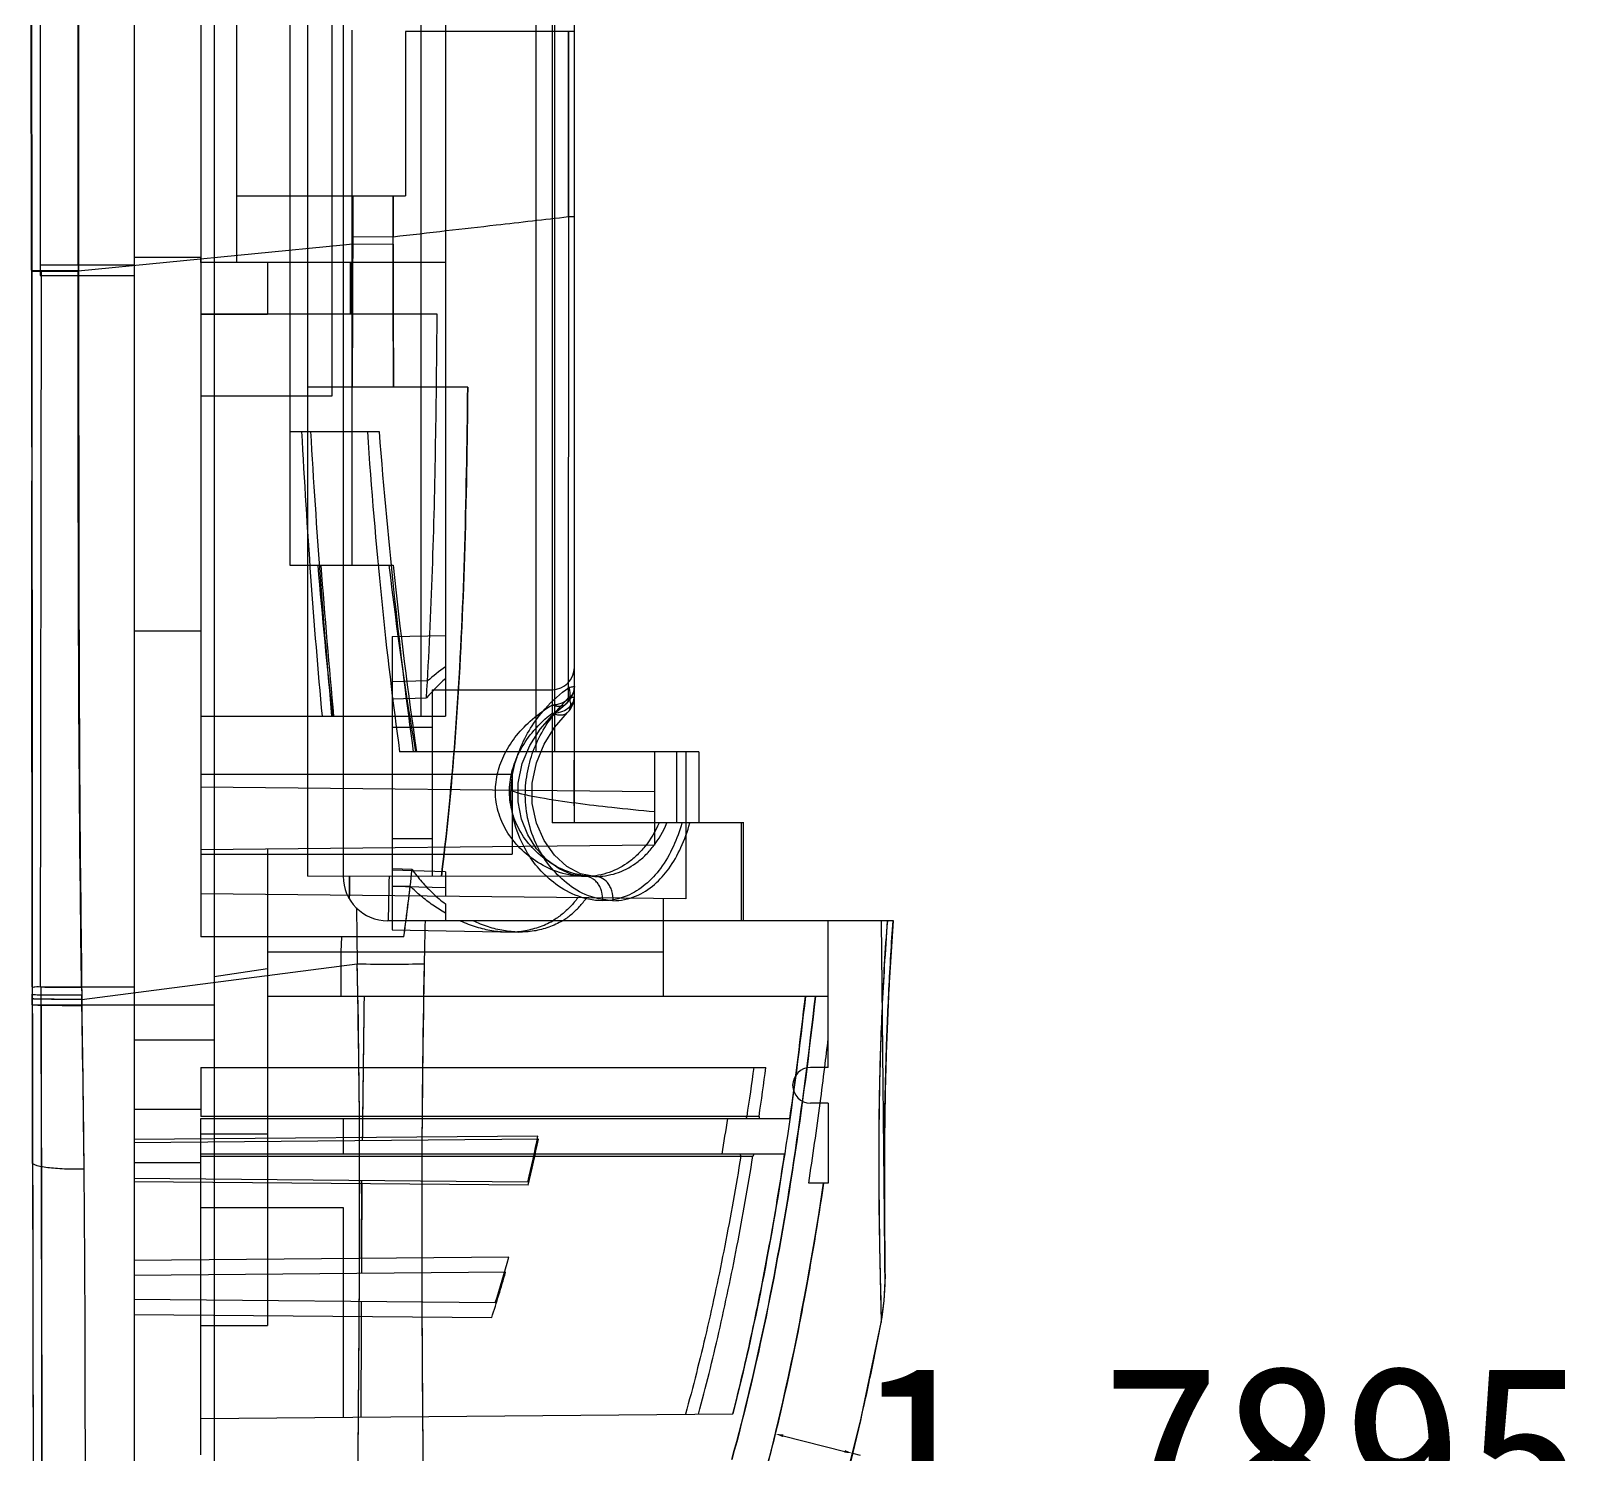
# Model space of a CAD drawing. Header units: inches. Extents: x 67 to 1213, y 469 to 1118.
# Drawn here: x 180.01 to 215.11, y 852.98 to 885 of the extents above; entities that cross this region are included whole.
import ezdxf

# ---------------------------------------------------------------- set-up
doc = ezdxf.new("R2010")
doc.units = ezdxf.units.IN
doc.header["$MEASUREMENT"] = 0
doc.styles.get("Standard").update_dxf_attribs({"font": '', "height": 4})
doc.styles.get('Standard').set_extended_font_data('SimSun')
doc.dimstyles.get("Standard").update_dxf_attribs({"dimtxt": 0.18, "dimasz": 0.18, "dimexe": 0.18, "dimexo": 0.0625, "dimgap": 0.09, "dimtad": 0, "dimtih": 1, "dimtoh": 1, "dimdec": 4, "dimzin": 0, "dimdsep": 46, "dimtxsty": 'Standard', "dimcen": 0.09, "dimadec": 0, "dimazin": 0, "dimtfac": 1, "dimtdec": 4, "dimtofl": 0, "dimtmove": 0, "dimatfit": 3, "dimfxl": 0, "dimtolj": 1, "dimtzin": 0, "dimarcsym": 0})

# ---------------------------------------------------------------- blocks, each defined once
blk = doc.blocks.new('*D39')
at = {"color": 0, "lineweight": -2}
for p, q in [((196.759, 853.513), (196.788, 853.627)), ((196.919, 853.408), (198.305, 853.058)), ((198.479, 853.014), (198.654, 852.97)), ((198.494, 853.074), (198.523, 853.188))]:
    blk.add_line(p, q, dxfattribs=at)
at = {"color": 0}
for points in [[(196.926, 853.437), (196.911, 853.379), (196.744, 853.453)], [(198.312, 853.087), (198.297, 853.029), (198.479, 853.014)]]:
    blk.add_solid(points, dxfattribs=at)
at = {"layer": 'Defpoints', "color": 0}
for p in [(196.744, 853.452), (198.479, 853.014), (198.479, 853.014)]:
    blk.add_point(p, dxfattribs=at)
at = {"color": 0, "insert": (206.777, 852.97), "char_height": 4, "attachment_point": 5}
blk.add_mtext('\\A1;1.7895', dxfattribs=at)

msp = doc.modelspace()

# ---------------------------------------------------------------- linework, layer by layer
at = {"color": 7, "linetype": 'Continuous'}
for p, q in [((187.02558, 948.72861), (187.02558, 865.99023)), ((182.32552, 947.79487), (182.32552, 836.78559)), ((184.12552, 947.08924), (184.12552, 837.49161)), ((192.22552, 867.19023), (192.22552, 916.99023)), ((191.36126, 915.39023), (191.36126, 868.79023)), ((191.72552, 915.39023), (191.72552, 867.19023)), ((191.77917, 915.39023), (191.77917, 868.79023)), ((188.78244, 869.59023), (188.78244, 914.59023)), ((185.82552, 910.79023), (185.82552, 872.99023)), ((183.82552, 892.93263), (183.82552, 864.63139)), ((186.22087, 892.95771), (186.22087, 876.79023)), ((180.01427, 879.61876), (180.00968, 892.29023)), ((180.028, 879.60617), (180.02444, 892.29023)), ((180.21016, 892.29024), (180.21444, 879.50219)), ((181.06578, 879.73523), (181.06137, 892.29023)), ((181.07161, 892.29023), (181.0756, 879.60326)), ((184.62552, 891.83945), (184.62552, 879.79023)), ((186.76915, 891.817), (186.76915, 876.79023)), ((189.32552, 891.79023), (189.32552, 869.59023)), ((187.22552, 872.99023), (187.22552, 885.01931)), ((188.42552, 884.99023), (188.42552, 881.29023)), ((192.22552, 884.99023), (188.42552, 884.99023)), ((192.0924, 884.99023), (192.0924, 880.82524)), ((184.62552, 881.29023), (188.42552, 881.29023)), ((187.24417, 881.29023), (187.2411, 880.37656)), ((187.2411, 880.37656), (187.24417, 881.29023)), ((192.09318, 870.00816), (192.10304, 880.82525)), ((187.24111, 880.37639), (187.24059, 880.21182)), ((187.24107, 880.37639), (188.15198, 880.37346)), ((188.15181, 880.20889), (188.15198, 880.37346)), ((187.02557, 880.18305), (181.06546, 879.60231)), ((183.82552, 879.90965), (182.32552, 879.90965)), ((183.82552, 879.79023), (183.82552, 879.90965)), ((187.02556, 880.1907), (187.24059, 880.21165)), ((187.24059, 880.21182), (188.15181, 880.20889)), ((180.01303, 879.73452), (180.03414, 863.33817)), ((180.01313, 879.60159), (181.06551, 879.6023)), ((180.028, 879.60617), (180.01541, 879.61875)), ((182.32552, 879.73468), (180.21407, 879.73468)), ((180.23256, 879.61892), (180.21422, 863.50258)), ((181.0657, 879.73523), (181.06525, 879.61947)), ((181.06545, 879.61948), (181.06546, 879.6023)), ((189.32552, 879.79023), (183.82552, 879.79023)), ((185.32558, 879.79023), (185.32559, 878.63139)), ((180.21446, 879.50219), (182.32552, 879.50219)), ((183.82552, 878.63142), (184.12555, 878.63142)), ((189.14068, 878.63139), (183.82552, 878.63139)), ((184.12593, 878.6314), (185.32557, 878.63139)), ((186.76915, 876.79023), (183.82552, 876.79023)), ((186.22552, 876.99023), (186.22552, 865.99023)), ((189.82649, 876.99023), (186.22552, 876.99023)), ((185.82552, 875.99023), (187.83271, 875.99023)), ((180.01771, 874.09005), (180.04721, 855.75065)), ((185.82552, 872.99023), (188.1486, 872.99023)), ((182.32552, 871.50802), (183.82552, 871.50802)), ((188.12552, 871.38649), (189.32552, 871.40744)), ((188.12552, 871.38649), (188.12552, 864.78548)), ((188.92231, 870.3843), (188.12552, 870.36425)), ((189.02552, 870.18599), (189.02552, 865.98599)), ((189.02552, 870.18599), (191.72552, 870.18599)), ((188.12552, 869.98313), (188.90025, 870.00644)), ((183.82552, 869.59023), (189.32552, 869.59023)), ((189.02552, 869.33599), (188.12552, 869.33599)), ((195.02552, 868.79023), (188.29514, 868.79023)), ((192.2255, 868.73925), (192.22549, 868.79002)), ((194.02552, 868.79023), (194.02552, 866.69232)), ((194.52552, 868.79023), (194.52552, 867.19023)), ((194.73474, 868.79023), (194.73474, 865.48071)), ((195.02552, 868.79023), (195.02552, 867.19023)), ((183.82552, 868.29023), (190.82552, 868.29023)), ((194.02552, 867.88813), (183.82552, 867.99495)), ((190.82552, 868.29023), (190.82552, 866.49023)), ((196.02552, 867.19023), (191.72551, 867.19023)), ((195.98138, 864.98971), (195.98138, 867.19062)), ((196.02552, 864.99023), (196.02552, 867.20466)), ((194.02552, 866.69232), (183.82552, 866.5855)), ((185.32552, 866.60121), (185.32552, 855.89023)), ((189.02552, 866.83599), (188.12552, 866.83599)), ((183.82552, 866.49023), (190.82552, 866.49023)), ((192.68681, 865.98599), (186.22552, 865.99023)), ((188.57623, 866.14253), (188.12552, 866.15612)), ((189.32552, 866.0929), (188.12552, 866.12801)), ((189.32552, 866.0929), (189.32552, 865.53735)), ((194.73474, 865.48071), (183.82552, 865.59495)), ((188.12552, 865.7786), (188.53376, 865.76832)), ((189.32552, 865.73175), (188.12552, 865.7614)), ((187.32184, 865.27978), (187.34391, 864.02313)), ((189.32552, 865.37036), (189.32552, 864.99023)), ((194.22552, 865.48604), (194.22552, 863.29023)), ((199.3995, 864.99023), (188.02558, 864.99023)), ((197.93474, 861.69023), (197.93474, 864.99023)), ((199.21231, 856.89392), (199.13473, 864.99023)), ((199.30603, 863.47906), (199.4024, 864.99023)), ((188.39067, 864.63139), (183.82552, 864.63139)), ((186.98263, 864.2902), (186.99349, 864.6314)), ((186.98263, 864.29017), (186.99345, 864.63139)), ((188.12552, 864.78548), (190.96948, 864.73584)), ((185.32558, 864.28959), (194.22552, 864.29003)), ((186.98263, 863.29023), (186.98263, 864.2901)), ((181.14662, 863.2222), (187.34391, 864.02313)), ((184.12554, 863.73556), (185.32564, 863.91984)), ((180.03321, 863.50212), (180.03348, 863.3382)), ((180.23256, 863.50258), (182.32552, 863.50258)), ((180.23395, 863.0976), (180.23303, 863.50258)), ((181.1427, 863.49063), (181.14508, 863.3265)), ((199.24426, 862.05404), (199.30653, 863.53712)), ((180.03347, 863.3382), (180.03368, 863.23387)), ((180.03404, 863.0969), (184.12552, 863.10023)), ((180.03457, 863.0969), (180.03413, 863.3382)), ((180.0386, 863.32585), (180.03414, 863.33818)), ((181.14508, 863.3265), (181.14931, 863.08085)), ((181.14835, 863.22236), (181.14706, 863.31407)), ((197.93474, 863.29023), (185.32559, 863.29023)), ((184.12552, 862.30443), (182.32552, 862.30443)), ((199.21121, 860.75075), (199.24575, 862.16535)), ((183.82552, 861.69361), (183.82552, 860.59163)), ((183.82552, 861.69361), (196.53399, 861.69361)), ((197.93474, 861.69023), (197.53474, 861.69023)), ((183.82552, 860.74441), (182.32552, 860.74441)), ((196.37782, 860.59163), (183.82552, 860.59163)), ((197.93474, 860.89023), (197.53474, 860.89023)), ((197.93474, 860.89023), (197.93474, 859.09023)), ((199.19901, 859.60205), (199.21197, 860.90486)), ((183.82552, 852.98099), (183.82552, 860.54441)), ((183.82552, 860.54441), (197.07231, 860.54441)), ((187.02552, 860.54441), (187.02552, 859.74441)), ((191.40704, 860.14956), (182.32552, 860.0703)), ((191.41592, 860.07689), (182.32552, 859.99756)), ((185.32552, 860.19023), (183.82552, 860.19023)), ((183.82552, 859.54441), (182.32552, 859.54441)), ((196.95419, 859.74441), (183.82552, 859.74441)), ((183.82552, 859.6972), (196.23946, 859.6972)), ((199.1993, 858.63277), (199.1982, 859.78305)), ((191.18045, 859.1152), (182.32552, 859.19248)), ((191.18792, 859.0424), (182.32552, 859.11974)), ((197.93474, 859.09023), (197.49563, 859.09023)), ((197.72866, 858.43342), (197.8304, 859.09023)), ((199.19727, 858.80393), (199.19706, 858.84942)), ((183.82552, 858.54441), (187.02552, 858.54441)), ((187.02552, 858.54441), (187.02552, 853.82739)), ((197.62342, 857.78919), (197.72866, 858.43342)), ((190.74933, 857.42156), (182.32552, 857.34805)), ((190.67962, 857.08694), (182.32552, 857.01403)), ((199.21231, 856.893), (199.21192, 857.01236)), ((190.44705, 856.39935), (182.32552, 856.47023)), ((182.32552, 856.13621), (190.36675, 856.06604)), ((180.04702, 855.8805), (180.06697, 836.54457)), ((183.82552, 855.89023), (185.32552, 855.89023)), ((198.65328, 853.70165), (199.12464, 855.95567)), ((183.82552, 853.79947), (195.79088, 853.90389)), ((198.11264, 851.5654), (198.65581, 853.71265))]:
    msp.add_line(p, q, dxfattribs=at)
for points in [[(192.45357, 865.986), (192.16292, 866.03221), (191.88046, 866.15776), (191.6152, 866.35232), (191.37679, 866.60919), (191.17916, 866.91964), (191.03602, 867.27398), (190.95986, 867.66188), (190.96237, 868.08835), (191.05462, 868.52498), (191.22612, 868.93435), (191.45539, 869.29633), (191.72433, 869.60454), (192.01844, 869.85435)], [(192.67903, 865.98601), (192.36442, 866.04679), (192.05929, 866.21147), (191.77955, 866.46565), (191.54367, 866.79602), (191.37085, 867.18777), (191.27818, 867.62507), (191.2786, 868.08796), (191.37254, 868.54221), (191.54485, 868.96199), (191.78075, 869.33973), (192.07212, 869.67123)], [(196.56954, 852.75883), (196.64026, 853.03422), (196.70988, 853.3122), (196.77838, 853.59273), (196.84575, 853.87577), (196.91198, 854.16129), (196.97706, 854.44924), (197.04102, 854.73966), (197.10386, 855.03262), (197.16563, 855.32813), (197.22633, 855.62625), (197.28599, 855.92702), (197.34463, 856.23046), (197.40228, 856.53661), (197.45896, 856.84552), (197.51469, 857.15721), (197.62342, 857.78919)], [(199.12464, 855.95565), (199.19246, 856.44279), (199.21231, 856.89392)]]:
    msp.add_lwpolyline(points, dxfattribs=at)
for centre, radius, start, end in [((192.50606, 866.84475), 4.79564, 131.54537, 138.754726), ((192.30787, 866.47387), 5.17236, 125.211246, 130.885226), ((191.72552, 870.68599), 0.5, 270, 0), ((191.72552, 870.25956), 0.5, 305.887298, 360), ((191.72552, 870.0316), 0.5, 313.898656, 359.999829), ((188.02558, 865.99023), 1, 180, 270), ((-146.69571, 873.11924), 334.83805, 358.6088677, 358.7800271), ((-152.09013, 873.24301), 340.23391, 358.6100856, 358.7785307), ((126.76099, 872.96337), 62.19041, 352.3006299, 353.7033195), ((128.65215, 872.72651), 60.28452, 352.2828958, 353.3719961), ((-107.19797, 870.32968), 296.12033, 358.7799531, 358.9668238), ((-107.2025, 870.32977), 296.12486, 358.7799599, 358.9668218), ((173.91607, 863.20419), 6.3178, 359.033213, 1.219807), ((-258.71563, 855.34864), 439.93444, 0.5281937, 1.0255052), ((782.33375, 854.27522), 594.90527, 179.13172502, 179.44455602), ((766.63114, 854.46823), 579.2015, 179.12727689, 179.44139263), ((102.5107, 873.95134), 95.50736, 351.930396, 353.5909371), ((97.57741, 874.14055), 101.04904, 352.9225603, 353.2922177), ((96.94406, 874.21711), 101.68699, 352.9237221, 353.2910543), ((115.41682, 872.75691), 81.60429, 351.4265861, 352.2082695), ((114.65225, 872.73513), 82.62283, 351.5483263, 352.3201485), ((197.53474, 861.29023), 0.4, 90, 270), ((103.79807, 873.36396), 94.78009, 352.4375324, 352.9251166), ((103.08614, 873.45539), 95.49786, 352.4393661, 352.9232855), ((113.91307, 871.99337), 84.57266, 351.224185, 352.4561339), ((112.54833, 872.18904), 85.95132, 351.234075, 352.4462628), ((124.2946, 871.59919), 72.23187, 350.5538162, 351.1965293), ((147.52017, 869.22137), 44.81467, 346.967123, 348.320939), ((147.24939, 869.26828), 45.1128, 346.898682, 348.244111), ((158.79679, 866.29869), 33.18691, 342.041146, 343.884671), ((158.16095, 866.50401), 33.83035, 342.621291, 344.42674), ((194.21233, 856.88788), 4.99999, 349.25477, 0.550126), ((926.8421, 853.24705), 739.41742, 179.75369249, 179.95476027), ((929.28214, 853.22698), 741.85748, 179.77875034, 179.9533592)]:
    msp.add_arc(centre, radius, start, end, dxfattribs=at)
for centre, major_axis, ratio, start_param, end_param in [((192.32652, 886.3114), (0, 36.44492), 0.17837875, -4.42526081, -4.23573737), ((192.32652, 892.18245), (0, 43.61183), 0.14906506, -4.33200119, -4.16784306), ((192.32652, 886.3114), (0, 28.59645), 0.17837875, -4.3431296, -4.0529111), ((192.32652, 892.18245), (0, 34.21996), 0.14906506, -4.21949117, -3.95972674), ((192.32652, 888.63261), (0, 36.44492), 0.17837875, -4.26877545, -4.16261154), ((192.32652, 892.29023), (0, 42.87146), 0.15163933, -4.24541875, -4.15438996), ((192.32652, 888.63261), (0, 28.59645), 0.17837875, -4.13360762, -3.9455318), ((192.32652, 892.29023), (0, 33.63903), 0.15163933, -4.10132604, -3.93895931)]:
    msp.add_ellipse(centre, major_axis=major_axis, ratio=ratio, start_param=start_param, end_param=end_param, dxfattribs=at)
for points, knots in [([(192.09318, 880.82525), (192.09297, 881.27663), (192.09256, 882.1908), (192.09201, 883.57913), (192.09172, 884.51607), (192.09161, 884.99023)], [0, 0, 0, 0, 0.32512952, 0.65846526, 1, 1, 1, 1]), ([(188.15201, 881.29023), (188.15183, 881.18796), (188.15161, 880.98382), (188.15246, 880.67818), (188.15219, 880.4748), (188.15198, 880.37331)], [0, 0, 0, 0, 0.33459338, 0.66792654, 1, 1, 1, 1]), ([(188.15198, 880.37331), (188.15219, 880.4748), (188.15246, 880.67818), (188.15161, 880.98382), (188.15183, 881.18796), (188.15201, 881.29023)], [0, 0, 0, 0, 0.3320749, 0.66540824, 1, 1, 1, 1]), ([(188.15198, 880.37331), (188.54971, 880.41904), (189.32139, 880.5074), (190.63518, 880.65752), (191.55116, 880.76259), (192.09318, 880.82525)], [0, 0, 0, 0, 0.30276, 0.58737794, 1, 1, 1, 1]), ([(192.09318, 880.82525), (192.10294, 880.82538), (192.12139, 880.82566), (192.14738, 880.82613), (192.16995, 880.82664), (192.18889, 880.82717), (192.20393, 880.82771), (192.21407, 880.82818), (192.21993, 880.82862), (192.22296, 880.82885), (192.22437, 880.82917), (192.22552, 880.8293), (192.22552, 880.82952)], [0, 0, 0, 0, 0.22099453, 0.4177415, 0.58863928, 0.73208744, 0.84648829, 0.93025137, 0.96015377, 0.98181768, 0.99508192, 1, 1, 1, 1]), ([(187.24051, 880.21182), (187.23932, 879.85619), (187.23696, 879.14263), (187.23281, 878.06876), (187.2298, 877.35053), (187.22811, 876.99023)], [0, 0, 0, 0, 0.33116525, 0.66448106, 1, 1, 1, 1]), ([(187.22818, 876.99023), (187.22977, 877.33648), (187.23268, 878.04089), (187.23691, 879.11476), (187.23932, 879.84237), (187.24059, 880.21182)], [0, 0, 0, 0, 0.3224343, 0.65596459, 1, 1, 1, 1]), ([(188.15165, 880.20902), (188.1519, 879.85809), (188.15246, 879.14951), (188.15367, 878.07658), (188.15431, 877.35458), (188.15462, 876.99023)], [0, 0, 0, 0, 0.32707281, 0.66041411, 1, 1, 1, 1]), ([(188.1548, 876.99023), (188.15448, 877.35458), (188.15382, 878.07658), (188.1525, 879.14951), (188.15191, 879.85809), (188.15165, 880.20902)], [0, 0, 0, 0, 0.33958411, 0.67292516, 1, 1, 1, 1]), ([(181.0756, 879.60326), (180.97483, 879.60339), (180.78115, 879.60365), (180.5108, 879.60423), (180.2877, 879.60471), (180.13214, 879.60553), (180.05324, 879.60568), (180.02787, 879.60617)], [0, 0, 0, 0, 0.2885488, 0.55455339, 0.77411775, 0.92734339, 1, 1, 1, 1]), ([(180.03861, 863.32585), (180.03866, 865.09162), (180.03808, 868.66638), (180.03349, 874.09315), (180.03005, 877.75415), (180.028, 879.60617)], [0, 0, 0, 0, 0.32538118, 0.65872602, 1, 1, 1, 1]), ([(181.14274, 863.49063), (181.10422, 866.17671), (181.06494, 871.54736), (181.06734, 876.918), (181.06551, 879.60231)], [0, 0, 0, 0, 0.50019079, 1, 1, 1, 1]), ([(181.0755, 879.60327), (181.07534, 878.24504), (181.07674, 875.59665), (181.08213, 871.62272), (181.09919, 867.55112), (181.12884, 864.7698), (181.14706, 863.31401)], [0, 0, 0, 0, 0.25014218, 0.48774664, 0.73186899, 1, 1, 1, 1]), ([(184.12558, 879.79023), (184.12678, 879.66304), (184.12518, 879.40707), (184.12551, 879.0208), (184.12682, 878.76171), (184.12593, 878.6314)], [0, 0, 0, 0, 0.32929247, 0.66264224, 1, 1, 1, 1]), ([(187.19404, 879.79023), (187.19369, 879.66205), (187.19313, 879.40512), (187.19229, 879.01884), (187.19139, 878.76074), (187.1913, 878.63139)], [0, 0, 0, 0, 0.33182156, 0.66515335, 1, 1, 1, 1]), ([(187.1913, 878.63139), (187.19139, 878.76056), (187.19381, 879.01848), (187.19162, 879.40476), (187.19368, 879.66187), (187.19404, 879.79023)], [0, 0, 0, 0, 0.33438256, 0.66770955, 1, 1, 1, 1]), ([(188.90025, 870.00644), (188.95787, 870.96097), (189.04431, 872.87335), (189.11187, 875.74907), (189.13221, 877.6691), (189.14068, 878.63139)], [0, 0, 0, 0, 0.33245527, 0.66544026, 1, 1, 1, 1]), ([(189.8265, 876.99023), (189.81385, 875.7184), (189.77446, 873.24362), (189.60469, 869.5731), (189.38411, 867.17989), (189.2356, 865.99023)], [0, 0, 0, 0, 0.34620991, 0.67365897, 1, 1, 1, 1]), ([(189.23561, 865.99023), (189.38318, 867.17238), (189.60367, 869.55954), (189.77421, 873.23003), (189.81375, 875.71238), (189.82647, 876.99023)], [0, 0, 0, 0, 0.32427998, 0.65215213, 1, 1, 1, 1]), ([(180.03292, 863.50212), (180.03138, 864.7548), (180.02883, 867.27246), (180.02419, 871.06735), (180.0214, 873.60956), (180.02005, 874.8868)], [0, 0, 0, 0, 0.33009813, 0.66343158, 1, 1, 1, 1]), ([(192.86094, 865.44141), (192.65044, 865.44078), (192.24843, 865.5305), (191.76, 865.82663), (191.37837, 866.193), (191.06593, 866.6624), (190.84592, 867.20758), (190.77976, 867.80208), (190.82876, 868.34902), (190.99053, 868.85903), (191.23185, 869.33527), (191.59151, 869.81203), (191.90643, 870.09926), (192.10274, 870.23696)], [0, 0, 0, 0, 0.10025187, 0.19007351, 0.26947807, 0.35022802, 0.4571321, 0.54591807, 0.63267553, 0.71675526, 0.79917556, 0.88579858, 1, 1, 1, 1]), ([(192.10275, 870.23696), (192.11259, 870.20247), (192.12569, 870.13256), (192.12373, 870.00138), (192.06709, 869.87919), (191.96425, 869.82068), (191.88225, 869.80621), (191.80111, 869.81477), (191.74994, 869.83141), (191.72553, 869.84157)], [0, 0, 0, 0, 0.14986991, 0.29443559, 0.54709576, 0.66246801, 0.77657314, 0.88952075, 1, 1, 1, 1]), ([(192.22552, 870.25957), (192.22552, 870.20542), (192.19816, 870.09215), (192.08486, 869.95359), (191.91923, 869.86255), (191.79074, 869.84157), (191.72554, 869.84157)], [0, 0, 0, 0, 0.2262887, 0.4674738, 0.72747978, 1, 1, 1, 1]), ([(192.22552, 870.25956), (192.22552, 870.25833), (192.22249, 870.25546), (192.21177, 870.25137), (192.18823, 870.24624), (192.1502, 870.24115), (192.11997, 870.23832), (192.10274, 870.23696)], [0, 0, 0, 0, 0.02924808, 0.08424062, 0.28134339, 0.58988902, 1, 1, 1, 1]), ([(192.45986, 865.98599), (192.26898, 865.98599), (191.89619, 866.04788), (191.40036, 866.2803), (190.99321, 866.60528), (190.68714, 866.99737), (190.49634, 867.43287), (190.4302, 867.88673), (190.48655, 868.33662), (190.65371, 868.76873), (190.91985, 869.17421), (191.27967, 869.54286), (191.56798, 869.74951), (191.72552, 869.84157)], [0, 0, 0, 0, 0.10462681, 0.20330568, 0.29734893, 0.38760211, 0.47333184, 0.55502829, 0.63593896, 0.71908869, 0.80683473, 0.89998557, 1, 1, 1, 1]), ([(193.0929, 865.44133), (192.88024, 865.45878), (192.47422, 865.53064), (191.98818, 865.86694), (191.57554, 866.30199), (191.28693, 866.84198), (191.12763, 867.44342), (191.10939, 868.01628), (191.20517, 868.55474), (191.39064, 869.05305), (191.67673, 869.5513), (191.94819, 869.8498), (192.10304, 870.00816)], [0, 0, 0, 0, 0.10947627, 0.20582534, 0.29771364, 0.41551225, 0.51540747, 0.61471316, 0.70702056, 0.79428144, 0.88636613, 1, 1, 1, 1]), ([(192.10304, 870.00817), (192.11567, 869.97601), (192.1347, 869.91086), (192.14108, 869.81228), (192.11629, 869.72275), (192.06145, 869.65303), (191.98208, 869.61684), (191.89488, 869.6093), (191.80756, 869.62452), (191.75214, 869.64528), (191.72553, 869.65745)], [0, 0, 0, 0, 0.14331348, 0.27968525, 0.40452158, 0.52039243, 0.63534735, 0.75564748, 0.87861173, 1, 1, 1, 1]), ([(191.72555, 869.65744), (191.79092, 869.65745), (191.91794, 869.67593), (192.08266, 869.75627), (192.19695, 869.87936), (192.22552, 869.98308), (192.22552, 870.0316)], [0, 0, 0, 0, 0.28598424, 0.55183797, 0.78773833, 1, 1, 1, 1]), ([(192.10304, 870.00816), (192.12023, 870.00957), (192.15039, 870.0125), (192.18836, 870.01779), (192.21181, 870.02309), (192.22255, 870.02738), (192.22552, 870.03034), (192.22552, 870.0316)], [0, 0, 0, 0, 0.40946246, 0.71761639, 0.91474035, 0.97003346, 1, 1, 1, 1]), ([(192.68681, 865.98599), (192.50137, 865.98599), (192.13837, 866.04919), (191.65793, 866.28656), (191.26517, 866.62012), (190.97238, 867.02285), (190.79852, 867.47196), (190.74592, 867.93935), (190.82041, 868.40752), (191.00901, 868.86282), (191.3135, 869.29177), (191.57625, 869.54285), (191.72552, 869.65744)], [0, 0, 0, 0, 0.11015949, 0.21448141, 0.31507448, 0.4134203, 0.5071908, 0.59802588, 0.68956128, 0.7858229, 0.88821108, 1, 1, 1, 1]), ([(192.22552, 867.43264), (192.22552, 867.57779), (192.21835, 867.86806), (192.21836, 868.30366), (192.2255, 868.59401), (192.2255, 868.73925)], [0, 0, 0, 0, 0.33324415, 0.66655183, 1, 1, 1, 1]), ([(190.79004, 867.92202), (191.00493, 867.84545), (191.49916, 867.74959), (192.26091, 867.63461), (193.11895, 867.53532), (193.707, 867.47676), (194.02552, 867.44714)], [0, 0, 0, 0, 0.20901445, 0.45845085, 0.70690139, 1, 1, 1, 1]), ([(194.13103, 867.19025), (194.04733, 867.00165), (193.89184, 866.73827), (193.62582, 866.4496), (193.34942, 866.22521), (192.9618, 866.03459), (192.62472, 865.986), (192.4598, 865.98599)], [0, 0, 0, 0, 0.284145, 0.41492532, 0.53908666, 0.77289226, 1, 1, 1, 1]), ([(192.68675, 865.98599), (192.84692, 865.986), (193.17548, 866.03568), (193.55116, 866.22771), (193.81875, 866.45224), (194.07689, 866.74114), (194.22728, 867.00305), (194.30851, 867.19025)], [0, 0, 0, 0, 0.22480137, 0.45774482, 0.58214788, 0.7135873, 1, 1, 1, 1]), ([(194.64488, 867.19023), (194.59331, 867.01069), (194.4639, 866.65334), (194.19186, 866.17723), (193.84027, 865.79008), (193.4003, 865.51124), (193.04821, 865.44032), (192.86094, 865.44141)], [0, 0, 0, 0, 0.20938277, 0.42423398, 0.6106103, 0.79009016, 1, 1, 1, 1]), ([(193.0929, 865.44133), (193.2663, 865.44118), (193.61002, 865.51064), (194.03651, 865.78577), (194.37644, 866.17147), (194.64248, 866.64336), (194.77097, 867.00221), (194.82372, 867.19023)], [0, 0, 0, 0, 0.19739503, 0.38697657, 0.56806435, 0.77768817, 1, 1, 1, 1]), ([(187.16588, 865.99023), (187.16525, 865.93335), (187.16426, 865.8202), (187.16538, 865.65122), (187.16429, 865.53912), (187.16358, 865.48331)], [0, 0, 0, 0, 0.3366081, 0.66965949, 1, 1, 1, 1]), ([(187.16359, 865.4833), (187.1643, 865.53917), (187.16539, 865.65132), (187.16426, 865.8203), (187.16525, 865.9334), (187.16588, 865.99023)], [0, 0, 0, 0, 0.33064963, 0.66369882, 1, 1, 1, 1]), ([(188.57623, 866.14253), (188.64461, 866.04726), (188.79272, 865.86125), (189.04326, 865.60233), (189.22837, 865.44491), (189.32552, 865.37036)], [0, 0, 0, 0, 0.3259385, 0.65964069, 1, 1, 1, 1]), ([(192.86094, 865.44141), (192.86565, 865.50673), (192.85709, 865.60881), (192.81194, 865.73584), (192.76093, 865.82433), (192.69456, 865.89662), (192.59859, 865.96396), (192.51326, 865.98599), (192.45986, 865.98599)], [0, 0, 0, 0, 0.26111186, 0.39916634, 0.53539587, 0.66549137, 0.78706623, 1, 1, 1, 1]), ([(193.0929, 865.44133), (193.09827, 865.51479), (193.08652, 865.62767), (193.03055, 865.76183), (192.9577, 865.87086), (192.84271, 865.9619), (192.7345, 865.98599), (192.68681, 865.98599)], [0, 0, 0, 0, 0.29254692, 0.4375429, 0.57443389, 0.81055138, 1, 1, 1, 1]), ([(189.32552, 865.16005), (189.22832, 865.21633), (189.03979, 865.33729), (188.7753, 865.54121), (188.61173, 865.69075), (188.53376, 865.76832)], [0, 0, 0, 0, 0.3366464, 0.67034617, 1, 1, 1, 1]), ([(192.3039, 865.50616), (192.25165, 865.43726), (192.14039, 865.30591), (191.95138, 865.13146), (191.81136, 865.03368), (191.73842, 864.99025)], [0, 0, 0, 0, 0.33702938, 0.6691478, 1, 1, 1, 1]), ([(191.95816, 864.99025), (192.02801, 865.03381), (192.16217, 865.13173), (192.34305, 865.30543), (192.44952, 865.43576), (192.49961, 865.50411)], [0, 0, 0, 0, 0.32904495, 0.66127024, 1, 1, 1, 1]), ([(189.65778, 864.99023), (189.77479, 864.93817), (190.00876, 864.84971), (190.36487, 864.76482), (190.60187, 864.74226), (190.71758, 864.74024)], [0, 0, 0, 0, 0.3507427, 0.68303885, 1, 1, 1, 1]), ([(190.96936, 864.73584), (190.8571, 864.7378), (190.62725, 864.76068), (190.28279, 864.84723), (190.05748, 864.9373), (189.94509, 864.99023)], [0, 0, 0, 0, 0.31705372, 0.64920454, 1, 1, 1, 1]), ([(190.71758, 864.74024), (190.83851, 864.73812), (191.07729, 864.75331), (191.42282, 864.83804), (191.63688, 864.93386), (191.73842, 864.99025)], [0, 0, 0, 0, 0.3416468, 0.67190224, 1, 1, 1, 1]), ([(191.95816, 864.99025), (191.8595, 864.93299), (191.65205, 864.83573), (191.31697, 864.74942), (191.08591, 864.73381), (190.96936, 864.73584)], [0, 0, 0, 0, 0.33143673, 0.66132397, 1, 1, 1, 1]), ([(199.26063, 864.99023), (199.23653, 864.66536), (199.19327, 864.01909), (199.14294, 863.06188), (199.1068, 862.13557), (199.08336, 861.25387), (199.07158, 860.41923), (199.06797, 859.63416), (199.07072, 858.91254), (199.07717, 858.26241), (199.08749, 857.68529), (199.09935, 857.1778), (199.10748, 856.75323), (199.11422, 856.4236), (199.12053, 856.18814), (199.12344, 856.04295), (199.12441, 855.97443), (199.12464, 855.95568)], [0, 0, 0, 0, 0.10810891, 0.21494809, 0.31809879, 0.41574642, 0.50765502, 0.59511127, 0.67628601, 0.74713729, 0.81087985, 0.86784224, 0.91560396, 0.95180745, 0.97725886, 0.99377475, 1, 1, 1, 1]), ([(199.26405, 864.99023), (199.2392, 864.65006), (199.19494, 863.98964), (199.14408, 863.02187), (199.10785, 862.09717), (199.08526, 861.21366), (199.07355, 860.37753), (199.06971, 859.59419), (199.07405, 858.8679), (199.08192, 858.20927), (199.08905, 857.63301), (199.09915, 857.14671), (199.10938, 856.73065), (199.11798, 856.42094), (199.11915, 856.13575), (199.12606, 856.0705), (199.12227, 855.94332), (199.12464, 855.95568)], [0, 0, 0, 0, 0.11319253, 0.21965646, 0.32160662, 0.4202987, 0.51295184, 0.59911444, 0.68027198, 0.7539559, 0.81780508, 0.87124436, 0.91619966, 0.95355387, 0.98058596, 0.9958253, 1, 1, 1, 1]), ([(199.38984, 864.99025), (199.35425, 864.47471), (199.29427, 863.46051), (199.23379, 861.98293), (199.20359, 860.61243), (199.19476, 859.40294), (199.19788, 858.40362), (199.20608, 857.60504), (199.21057, 857.14428), (199.21208, 856.93617)], [0, 0, 0, 0, 0.19238442, 0.37819709, 0.55049987, 0.70268822, 0.82846247, 0.92252151, 1, 1, 1, 1]), ([(199.21208, 856.93615), (199.21184, 856.98917), (199.21065, 857.19795), (199.20645, 857.65957), (199.19917, 858.40605), (199.1964, 859.40554), (199.20558, 860.61478), (199.23605, 861.98468), (199.29676, 863.46144), (199.35693, 864.47502), (199.39264, 864.99025)], [0, 0, 0, 0, 0.01973673, 0.07772553, 0.17185477, 0.29764973, 0.44980485, 0.62202881, 0.80773134, 1, 1, 1, 1]), ([(187.28003, 835.86518), (187.2767, 835.86497), (187.29901, 835.87877), (187.30117, 835.89647), (187.30404, 835.9417), (187.30515, 835.999), (187.29963, 836.08774), (187.29084, 836.20259), (187.27987, 836.34711), (187.2684, 836.52879), (187.25706, 836.77403), (187.25081, 837.11749), (187.25214, 837.55145), (187.25828, 838.06019), (187.26585, 838.63907), (187.27483, 839.44133), (187.28517, 840.62538), (187.29378, 842.16782), (187.30401, 843.96282), (187.31002, 845.84938), (187.31801, 847.84883), (187.32954, 849.91782), (187.3572, 852.10812), (187.37234, 854.27228), (187.39063, 856.42143), (187.39797, 858.56191), (187.39566, 861.10642), (187.35877, 862.95061), (187.34391, 864.02315)], [0, 0, 0, 0, 0.00035576, 0.00130681, 0.0026488, 0.00479433, 0.00759085, 0.01203089, 0.01710138, 0.02301308, 0.03142462, 0.04324439, 0.05959647, 0.07764247, 0.09743267, 0.12125653, 0.16309455, 0.2235464, 0.28554008, 0.35427739, 0.42447912, 0.49849715, 0.57464125, 0.65777922, 0.72899976, 0.80354902, 0.88575658, 1, 1, 1, 1]), ([(187.28002, 835.86518), (187.28158, 835.86609), (187.28637, 835.86923), (187.29396, 835.87666), (187.29887, 835.8908), (187.30311, 835.91804), (187.30516, 835.96443), (187.30313, 836.03433), (187.29721, 836.12337), (187.28463, 836.27985), (187.26791, 836.52181), (187.25368, 836.86641), (187.25057, 837.28054), (187.25426, 837.76042), (187.26451, 838.52245), (187.27718, 839.61911), (187.28781, 841.09933), (187.29765, 842.78722), (187.30665, 844.66708), (187.31338, 846.72377), (187.32152, 848.93989), (187.34741, 851.28997), (187.36906, 853.74273), (187.38963, 856.26502), (187.40336, 859.69957), (187.3819, 862.29029), (187.3439, 864.02313)], [0, 0, 0, 0, 0.00019362, 0.00060648, 0.00110439, 0.00175059, 0.00354921, 0.0060319, 0.00919967, 0.0130511, 0.02275269, 0.03502868, 0.04977734, 0.06685599, 0.08614068, 0.13094482, 0.18366561, 0.24379642, 0.31071875, 0.38388448, 0.46284724, 0.54674987, 0.63419579, 0.72409202, 0.81539708, 1, 1, 1, 1]), ([(187.34391, 864.02315), (187.60712, 864.01737), (188.11092, 864.01188), (188.61475, 864.01782), (188.85517, 864.02463)], [0, 0, 0, 0, 0.52258788, 1, 1, 1, 1]), ([(187.34391, 864.02313), (187.60664, 864.01737), (188.11046, 864.01186), (188.6143, 864.01779), (188.85523, 864.02462)], [0, 0, 0, 0, 0.52159687, 1, 1, 1, 1]), ([(189.05938, 836.46237), (189.06402, 836.46523), (189.07146, 836.46966), (189.07955, 836.47563), (189.086, 836.48175), (189.08163, 836.48933), (189.08208, 836.49771), (189.08299, 836.51088), (189.08398, 836.53053), (189.07771, 836.56936), (189.0675, 836.62938), (189.05009, 836.7158), (189.02978, 836.82264), (189.0181, 836.95136), (189.00877, 837.09937), (188.9977, 837.26444), (188.98146, 837.51565), (188.96275, 837.86925), (188.94865, 838.34092), (188.93313, 839.09009), (188.91346, 840.16801), (188.89466, 841.62134), (188.87917, 843.27625), (188.86192, 845.83756), (188.84561, 848.61082), (188.83698, 851.56842), (188.80934, 854.79509), (188.78872, 858.9586), (188.8189, 862.32282), (188.85517, 864.02463)], [0, 0, 0, 0, 0.00059209, 0.00092449, 0.0011357, 0.00145171, 0.00171429, 0.00205676, 0.00288476, 0.00384755, 0.00631788, 0.00951666, 0.01343196, 0.01813852, 0.0235579, 0.0295661, 0.0361306, 0.05093772, 0.06807557, 0.08745102, 0.13243702, 0.18533129, 0.24553142, 0.31243732, 0.46391167, 0.54716351, 0.63411332, 0.81486465, 1, 1, 1, 1]), ([(189.05944, 836.46241), (189.06546, 836.46645), (189.07747, 836.47074), (189.08628, 836.4894), (189.08071, 836.5127), (189.08157, 836.54647), (189.07568, 836.59141), (189.06434, 836.64435), (189.05072, 836.70606), (189.038, 836.78055), (189.02662, 836.87436), (189.01571, 836.99423), (189.00476, 837.14695), (188.99255, 837.33967), (188.97804, 837.58127), (188.96252, 837.88399), (188.9521, 838.26214), (188.93989, 838.73325), (188.92744, 839.31964), (188.92222, 840.05015), (188.89639, 840.96549), (188.89517, 842.07773), (188.87585, 843.37682), (188.87081, 844.82078), (188.85817, 846.37258), (188.85092, 848.01454), (188.84253, 849.75306), (188.83581, 851.61464), (188.81936, 853.63195), (188.80501, 855.84249), (188.79508, 858.2878), (188.80712, 861.04212), (188.83888, 862.98432), (188.85523, 864.02462)], [0, 0, 0, 0, 0.00078792, 0.00130417, 0.00207784, 0.00331143, 0.00498698, 0.00698398, 0.00920428, 0.01185782, 0.0152006, 0.01947937, 0.02494896, 0.03185404, 0.04048315, 0.05127444, 0.06482202, 0.0816278, 0.10253379, 0.12861585, 0.1610839, 0.20212693, 0.24958452, 0.30239846, 0.3591835, 0.41837736, 0.4809938, 0.54828165, 0.62086047, 0.70042056, 0.7887242, 0.88683469, 1, 1, 1, 1]), ([(181.1427, 863.49063), (181.03201, 863.49031), (180.81847, 863.48901), (180.5252, 863.49473), (180.27948, 863.48488), (180.13511, 863.51165), (180.04682, 863.48776), (180.03321, 863.50224)], [0, 0, 0, 0, 0.29924248, 0.57563924, 0.79938683, 0.94627581, 1, 1, 1, 1]), ([(180.23244, 863.33869), (180.23287, 863.35653), (180.23344, 863.39258), (180.23321, 863.44721), (180.23284, 863.484), (180.23256, 863.50258)], [0, 0, 0, 0, 0.32664365, 0.6599552, 1, 1, 1, 1]), ([(181.14662, 863.2222), (181.08252, 863.22199), (180.95124, 863.22174), (180.7538, 863.2219), (180.56034, 863.22268), (180.40784, 863.22383), (180.29839, 863.22512), (180.22931, 863.22617), (180.17032, 863.2273), (180.12213, 863.22849), (180.08506, 863.22974), (180.06104, 863.23084), (180.04721, 863.23184), (180.04051, 863.23241), (180.03637, 863.23311), (180.03418, 863.23345), (180.03366, 863.23387)], [0, 0, 0, 0, 0.17275177, 0.35375427, 0.53205179, 0.69407437, 0.76471469, 0.82701264, 0.88025033, 0.92371028, 0.95690173, 0.98023911, 0.98841435, 0.99437017, 0.9981941, 1, 1, 1, 1]), ([(180.03395, 863.09692), (180.03803, 861.37055), (180.04501, 857.98346), (180.0519, 853.06695), (180.05742, 848.53767), (180.06102, 844.57185), (180.06422, 841.32226), (180.06604, 838.91309), (180.06781, 837.43355), (180.06852, 836.76719), (180.06868, 836.59955)], [0, 0, 0, 0, 0.19545744, 0.38348225, 0.55664153, 0.70825679, 0.83248803, 0.92455539, 0.98101995, 1, 1, 1, 1]), ([(181.14931, 863.08086), (181.08521, 863.0806), (180.95391, 863.0803), (180.75639, 863.08057), (180.56274, 863.08167), (180.41002, 863.08326), (180.30034, 863.08504), (180.23105, 863.08646), (180.17184, 863.08801), (180.12341, 863.08963), (180.08609, 863.09133), (180.06187, 863.09283), (180.04786, 863.09416), (180.04104, 863.09497), (180.03676, 863.09584), (180.03449, 863.09641), (180.03396, 863.09692)], [0, 0, 0, 0, 0.17232831, 0.35297286, 0.53101883, 0.69292889, 0.76357394, 0.8259174, 0.87923963, 0.92282171, 0.95617168, 0.9797021, 0.98798736, 0.99406384, 0.99802387, 1, 1, 1, 1]), ([(180.03458, 863.0969), (180.03607, 862.42938), (180.03858, 861.24173), (180.04079, 860.05408), (180.04171, 859.53396)], [0, 0, 0, 0, 0.56205788, 1, 1, 1, 1]), ([(181.14706, 863.31401), (181.0205, 863.31376), (180.83014, 863.31386), (180.58127, 863.31505), (180.40991, 863.31645), (180.26526, 863.31828), (180.15554, 863.32047), (180.08789, 863.32239), (180.05344, 863.32435), (180.04255, 863.32521), (180.03864, 863.32584)], [0, 0, 0, 0, 0.34248959, 0.51512001, 0.67347533, 0.80622302, 0.90658342, 0.97046662, 0.98929416, 1, 1, 1, 1]), ([(180.04163, 859.53405), (180.04119, 859.94379), (180.04039, 860.76492), (180.03939, 861.99829), (180.03887, 862.82193), (180.03864, 863.23418)], [0, 0, 0, 0, 0.33221248, 0.66575545, 1, 1, 1, 1]), ([(181.14835, 863.22242), (181.02048, 863.22213), (180.82851, 863.22218), (180.57801, 863.22335), (180.40659, 863.22475), (180.26256, 863.22657), (180.15384, 863.22877), (180.08706, 863.2307), (180.05317, 863.23268), (180.04247, 863.23354), (180.03864, 863.23417)], [0, 0, 0, 0, 0.34562551, 0.51888802, 0.67709085, 0.80898613, 0.90818781, 0.9710454, 0.98950998, 1, 1, 1, 1]), ([(180.23076, 863.09759), (180.23215, 862.48916), (180.23494, 861.1786), (180.23872, 859.138), (180.24218, 857.01858), (180.24513, 854.99968), (180.24761, 853.16624), (180.24983, 851.50757), (180.25184, 849.93299), (180.25372, 848.361), (180.25544, 846.7785), (180.25697, 845.26263), (180.25831, 843.91392), (180.2595, 842.77521), (180.26048, 841.82504), (180.26127, 841.02977), (180.2619, 840.36296), (180.26241, 839.80272), (180.26284, 839.32934), (180.26321, 838.92592), (180.26353, 838.57943), (180.26382, 838.28131), (180.26408, 838.02674), (180.2643, 837.81252), (180.26448, 837.63476), (180.26464, 837.4881), (180.26476, 837.36685), (180.26486, 837.26631), (180.26494, 837.18274), (180.265, 837.11316), (180.26505, 837.05518), (180.26509, 837.00688), (180.26512, 836.96665), (180.26515, 836.93319), (180.26517, 836.90545), (180.26518, 836.88252), (180.26519, 836.86363), (180.2652, 836.84812), (180.2652, 836.83542), (180.2652, 836.82507), (180.26521, 836.81666), (180.2652, 836.80986), (180.2652, 836.80329), (180.2652, 836.79606), (180.26519, 836.79064), (180.26518, 836.78775)], [0, 0, 0, 0, 0.06937698, 0.14943768, 0.23268121, 0.31104582, 0.37964367, 0.44174149, 0.50017609, 0.55918632, 0.6209891, 0.68062163, 0.73203442, 0.77477691, 0.81046458, 0.84037772, 0.86545806, 0.88649776, 0.90426048, 0.91943503, 0.932498, 0.94376979, 0.95342825, 0.96152521, 0.96819671, 0.9736969, 0.97824807, 0.98202248, 0.98516152, 0.987777, 0.98995652, 0.99177231, 0.99328503, 0.99454359, 0.99558705, 0.99644877, 0.99715823, 0.99774076, 0.99821743, 0.99860584, 0.9989211, 0.9991762, 0.99938143, 0.99967067, 1, 1, 1, 1]), ([(180.26845, 836.78779), (180.26846, 836.78991), (180.26847, 836.79443), (180.26848, 836.80303), (180.26848, 836.81244), (180.26848, 836.82316), (180.26848, 836.83448), (180.26847, 836.84873), (180.26847, 836.8666), (180.26845, 836.88889), (180.26844, 836.91657), (180.26841, 836.95077), (180.26838, 836.99291), (180.26834, 837.04472), (180.26828, 837.10832), (180.26821, 837.18624), (180.26812, 837.28158), (180.268, 837.39804), (180.26786, 837.54005), (180.26768, 837.71247), (180.26746, 837.92007), (180.26721, 838.16791), (180.26692, 838.46242), (180.26659, 838.81278), (180.26621, 839.23204), (180.26575, 839.73692), (180.26519, 840.34714), (180.26449, 841.08492), (180.2636, 841.97625), (180.26248, 843.05562), (180.26115, 844.34664), (180.2597, 845.81249), (180.2581, 847.36356), (180.25632, 848.93308), (180.25436, 850.54116), (180.25208, 852.27568), (180.24945, 854.23814), (180.24634, 856.444), (180.24264, 858.77135), (180.23856, 861.00913), (180.23554, 862.43553), (180.23403, 863.0976)], [0, 0, 0, 0, 0.00024205, 0.00051549, 0.00098092, 0.00131459, 0.0017378, 0.00227115, 0.00293992, 0.00377517, 0.0048133, 0.00609604, 0.00767532, 0.00961802, 0.01200398, 0.01492676, 0.01850295, 0.02287492, 0.02820674, 0.03469582, 0.04253483, 0.05187838, 0.06295654, 0.07611627, 0.09182905, 0.1107625, 0.13368601, 0.16140943, 0.19488835, 0.23532095, 0.28448562, 0.34209847, 0.40246563, 0.46134778, 0.52106406, 0.58582812, 0.65912831, 0.74483495, 0.83735338, 0.9245069, 1, 1, 1, 1]), ([(181.1193, 835.54231), (181.12103, 835.59938), (181.12725, 835.80762), (181.1391, 836.24039), (181.1502, 836.828), (181.16148, 837.52668), (181.17349, 838.34407), (181.18392, 839.39677), (181.194, 840.71849), (181.20592, 842.46805), (181.21407, 844.7285), (181.22158, 847.56957), (181.22764, 850.94264), (181.22803, 854.72076), (181.21203, 858.83072), (181.17384, 861.63732), (181.14931, 863.08085)], [0, 0, 0, 0, 0.00621992, 0.02269424, 0.04716043, 0.07024118, 0.09881403, 0.13621127, 0.18492155, 0.24279757, 0.32680233, 0.43116251, 0.55228664, 0.69424373, 0.84272779, 1, 1, 1, 1]), ([(195.76759, 852.87677), (196.06329, 853.95), (196.5883, 856.1791), (197.19919, 859.65755), (197.50856, 862.05562), (197.64632, 863.29023)], [0, 0, 0, 0, 0.31532747, 0.64811849, 1, 1, 1, 1]), ([(197.64631, 863.29023), (197.50714, 862.043), (197.19572, 859.6321), (196.58288, 856.15397), (196.05985, 853.93751), (195.76759, 852.87677)], [0, 0, 0, 0, 0.35547756, 0.68834458, 1, 1, 1, 1]), ([(197.42115, 863.29023), (197.29529, 862.17286), (197.01635, 860.00728), (196.48244, 856.87368), (196.03673, 854.86796), (195.79088, 853.90389)], [0, 0, 0, 0, 0.35383708, 0.68691599, 1, 1, 1, 1]), ([(196.08551, 860.54441), (196.08806, 860.54988), (196.09319, 860.56062), (196.1011, 860.57636), (196.10651, 860.58661), (196.10923, 860.59163)], [0, 0, 0, 0, 0.34236129, 0.67578551, 1, 1, 1, 1]), ([(196.37782, 860.59163), (196.37888, 860.5866), (196.3809, 860.57633), (196.38359, 860.56059), (196.38518, 860.54987), (196.38592, 860.54441)], [0, 0, 0, 0, 0.32168834, 0.65510737, 1, 1, 1, 1]), ([(181.20012, 859.40421), (181.06866, 859.40097), (180.86976, 859.40161), (180.60923, 859.41452), (180.42836, 859.42993), (180.27556, 859.45067), (180.16018, 859.47447), (180.08905, 859.49753), (180.05454, 859.51831), (180.04438, 859.52884), (180.04164, 859.53403)], [0, 0, 0, 0, 0.33466474, 0.50580709, 0.66370722, 0.79658916, 0.89775513, 0.96382844, 0.9850598, 1, 1, 1, 1]), ([(195.96875, 859.6972), (195.85854, 859.02269), (195.62306, 857.7007), (195.21115, 855.76462), (194.89349, 854.50813), (194.7241, 853.89458)], [0, 0, 0, 0, 0.34534456, 0.67837773, 1, 1, 1, 1]), ([(195.01717, 853.89713), (195.1819, 854.50557), (195.49252, 855.75661), (195.89761, 857.69165), (196.13019, 859.01794), (196.23946, 859.6972)], [0, 0, 0, 0, 0.318901, 0.65193519, 1, 1, 1, 1]), ([(195.79088, 853.90389), (195.94575, 854.51121), (196.23967, 855.7663), (196.62587, 857.71449), (196.84895, 859.05532), (196.95421, 859.74441)], [0, 0, 0, 0, 0.31562317, 0.64896364, 1, 1, 1, 1]), ([(195.96875, 859.6972), (195.96758, 859.70223), (195.96536, 859.71249), (195.96237, 859.72824), (195.96059, 859.73896), (195.95975, 859.74441)], [0, 0, 0, 0, 0.32201086, 0.65542855, 1, 1, 1, 1]), ([(196.2623, 859.74441), (196.25985, 859.73895), (196.25491, 859.72821), (196.24731, 859.71247), (196.24209, 859.70222), (196.23946, 859.6972)], [0, 0, 0, 0, 0.34236477, 0.67579072, 1, 1, 1, 1]), ([(187.4479, 859.07487), (187.44476, 858.84543), (187.44283, 858.39189), (187.43798, 857.71973), (187.43513, 857.27702), (187.4346, 857.05838)], [0, 0, 0, 0, 0.34137442, 0.67472565, 1, 1, 1, 1]), ([(187.43627, 857.39265), (187.43782, 857.58423), (187.43853, 857.97086), (187.44348, 858.55589), (187.44684, 858.94935), (187.44837, 859.14777)], [0, 0, 0, 0, 0.32746826, 0.66083497, 1, 1, 1, 1]), ([(197.8304, 859.09023), (197.69912, 858.21949), (197.42691, 856.58569), (196.94936, 854.25262), (196.41112, 852.09941), (195.7539, 849.92849), (194.88911, 847.58953), (193.82417, 845.29688), (192.62216, 843.1974), (191.3571, 841.34769), (190.05413, 839.70617), (188.78285, 838.46903), (187.97231, 837.88024), (187.6303, 837.68601)], [0, 0, 0, 0, 0.10859935, 0.20422062, 0.29362149, 0.38222269, 0.4838299, 0.60091939, 0.69353807, 0.78185193, 0.87711407, 0.95149337, 1, 1, 1, 1]), ([(189.05943, 836.4624), (189.18871, 836.54996), (189.73522, 836.94034), (190.62847, 837.72364), (191.67775, 838.87374), (192.97063, 840.49524), (194.41477, 842.63298), (196.363, 846.26136), (197.77422, 850.12527), (198.67804, 853.72548), (199.00891, 855.34581), (199.12464, 855.95567)], [0, 0, 0, 0, 0.02085438, 0.08979957, 0.15874477, 0.22768997, 0.36558036, 0.50347076, 0.77925155, 0.91714194, 1, 1, 1, 1])]:
    msp.add_open_spline(points, degree=3, knots=knots, dxfattribs=at)

# ---------------------------------------------------------------- dimensions: what is measured, and where the dimension line sits
dim = msp.add_aligned_dim(p1=(196.74413, 853.45246), p2=(198.47898, 853.01361), distance=0.00009, dimstyle='Standard')
dim.commit()
dim.dimension.update_dxf_attribs({"geometry": '*D39', "text_midpoint": (206.77684, 852.96955)})

doc.saveas('drawing.dxf')
